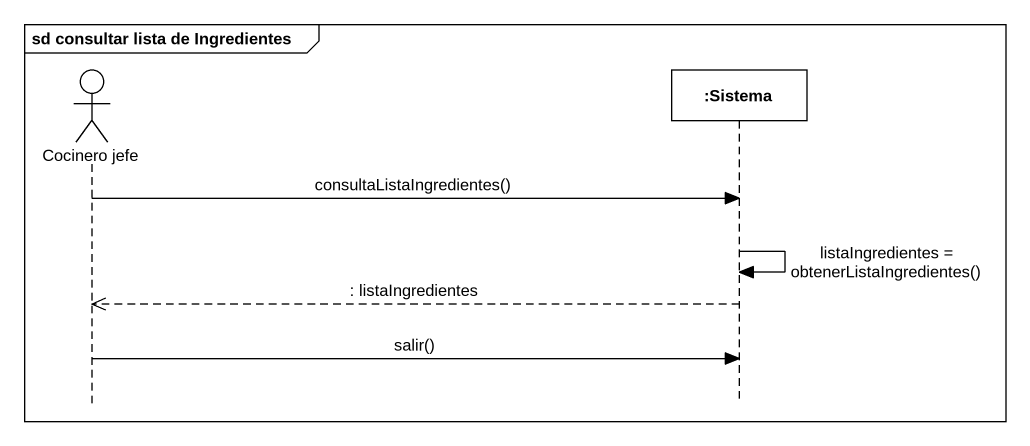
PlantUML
@startuml
mainframe sd consultar lista de Ingredientes
hide footbox
actor "Cocinero jefe" as Cocinero_jefe
participant ":Sistema" as Sistema

Cocinero_jefe -> Sistema : consultaListaIngredientes()
Sistema -> Sistema : listaIngredientes = obtenerListaIngredientes()
Sistema -->> Cocinero_jefe : : listaIngredientes
Cocinero_jefe -> Sistema : salir()
@enduml
